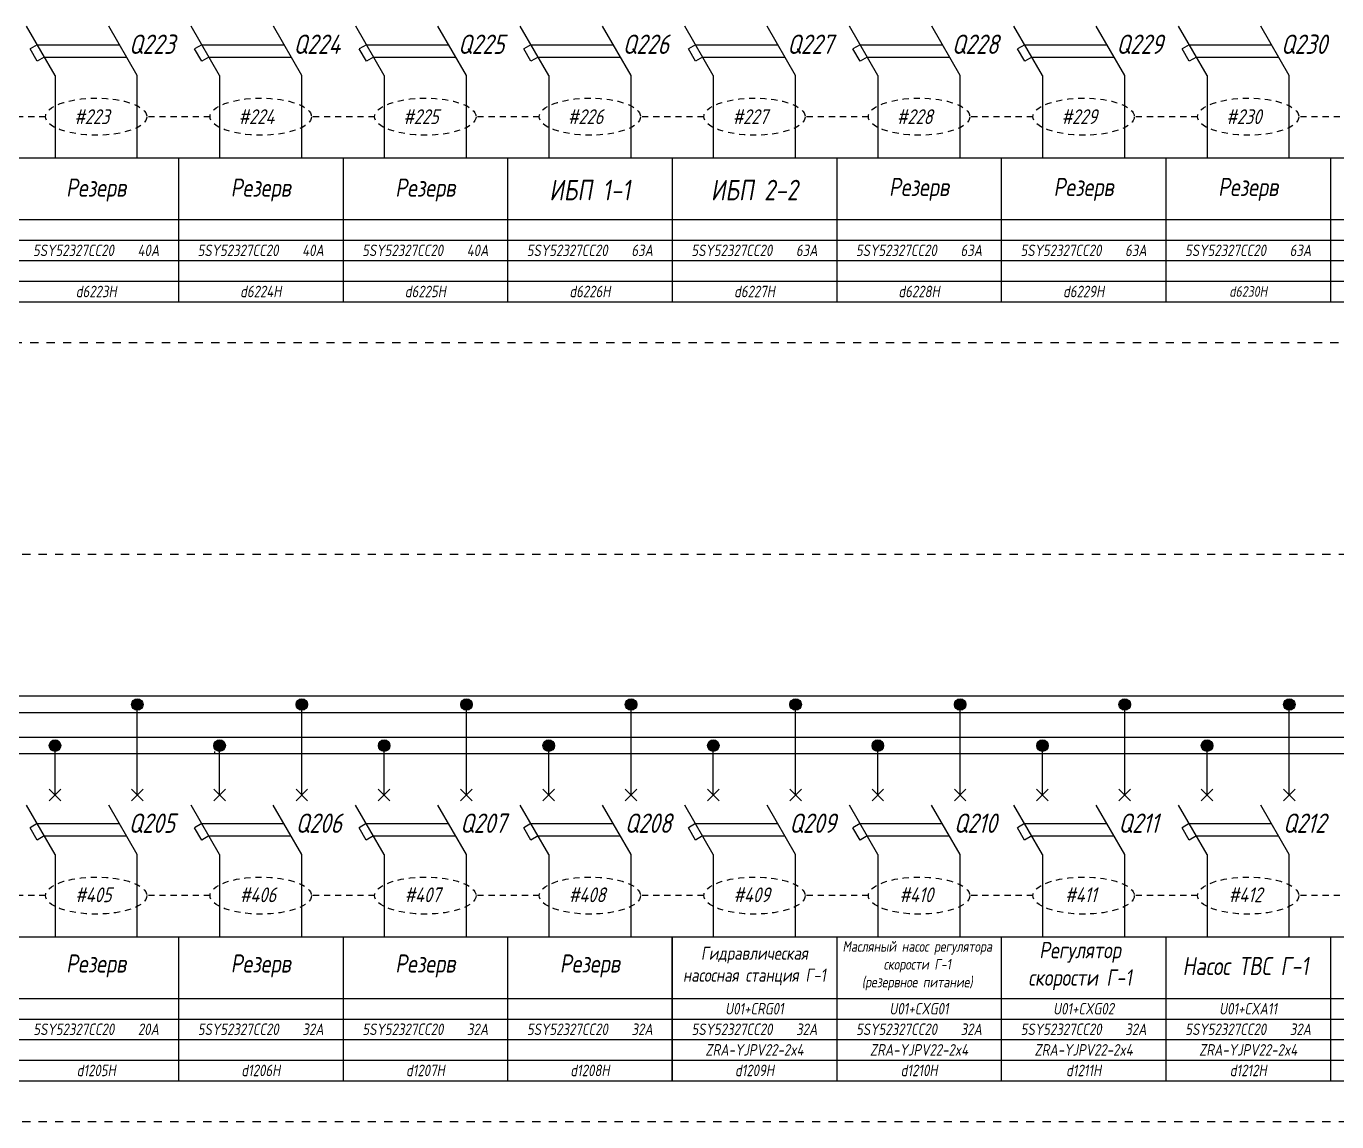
# Model space of a CAD drawing. Header units: millimetres. Extents: x 2704 to 4357, y 2919 to 4427.
# Drawn here: x 3487.6 to 3646.8, y 4065.4 to 4198.6 of the extents above; entities that cross this region are included whole.
import ezdxf
from ezdxf.enums import TextEntityAlignment as Align

# ---------------------------------------------------------------- set-up
doc = ezdxf.new("R2010")
doc.units = ezdxf.units.MM
doc.linetypes.add('JIS_02_0.7', pattern=[1.35, 0.75, -0.6])
doc.linetypes.add('JIS_02_1.0', pattern=[2, 1, -1])
doc.styles.add('eskdw', font='', dxfattribs={"oblique": 10})
doc.styles.get("Standard").update_dxf_attribs({"font": '', "oblique": 10, "height": 2.5})
doc.styles.add('Гост', font='', dxfattribs={"oblique": 10, "height": 1.4})
doc.styles.get('eskdw').set_extended_font_data('GOST type A')
doc.styles.get('Standard').set_extended_font_data('GOST type A')
doc.styles.get('Гост').set_extended_font_data('GOST type A')

msp = doc.modelspace()

# ---------------------------------------------------------------- hatches: boundary and pattern name
for points in [[(3501.76, 4116.11, 1), (3500.36, 4116.11, 1)], [(3521.76, 4116.11, 1), (3520.36, 4116.11, 1)], [(3521.76, 4116.11, 1), (3520.36, 4116.11, 1)], [(3541.76, 4116.11, 1), (3540.36, 4116.11, 1)], [(3561.76, 4116.11, 1), (3560.36, 4116.11, 1)], [(3581.76, 4116.11, 1), (3580.36, 4116.11, 1)], [(3601.76, 4116.11, 1), (3600.36, 4116.11, 1)], [(3621.76, 4116.11, 1), (3620.36, 4116.11, 1)], [(3641.76, 4116.11, 1), (3640.36, 4116.11, 1)], [(3491.76, 4111.11, 1), (3490.36, 4111.11, 1)], [(3491.76, 4111.11, 1), (3490.36, 4111.11, 1)], [(3511.76, 4111.11, 1), (3510.36, 4111.11, 1)], [(3511.76, 4111.11, 1), (3510.36, 4111.11, 1)], [(3531.76, 4111.11, 1), (3530.36, 4111.11, 1)], [(3551.76, 4111.11, 1), (3550.36, 4111.11, 1)], [(3571.76, 4111.11, 1), (3570.36, 4111.11, 1)], [(3571.76, 4111.11, 1), (3570.36, 4111.11, 1)], [(3591.76, 4111.11, 1), (3590.36, 4111.11, 1)], [(3591.76, 4111.11, 1), (3590.36, 4111.11, 1)], [(3611.76, 4111.11, 1), (3610.36, 4111.11, 1)], [(3611.76, 4111.11, 1), (3610.36, 4111.11, 1)], [(3631.76, 4111.11, 1), (3630.36, 4111.11, 1)], [(3631.76, 4111.11, 1), (3630.36, 4111.11, 1)]]:
    msp.add_hatch(color=256).paths.add_polyline_path(points)

# ---------------------------------------------------------------- linework, layer by layer
for p, q in [((3491.06, 4192.57), (3487.6, 4198.57)), ((3501.06, 4192.57), (3497.6, 4198.57)), ((3511.06, 4192.57), (3507.6, 4198.57)), ((3521.06, 4192.57), (3517.6, 4198.57)), ((3531.06, 4192.57), (3527.6, 4198.57)), ((3541.06, 4192.57), (3537.6, 4198.57)), ((3551.06, 4192.57), (3547.6, 4198.57)), ((3561.06, 4192.57), (3557.6, 4198.57)), ((3571.06, 4192.57), (3567.6, 4198.57)), ((3581.06, 4192.57), (3577.6, 4198.57)), ((3591.06, 4192.57), (3587.6, 4198.57)), ((3601.06, 4192.57), (3597.6, 4198.57)), ((3611.06, 4192.57), (3607.6, 4198.57)), ((3621.06, 4192.57), (3617.6, 4198.57)), ((3631.06, 4192.57), (3627.6, 4198.57)), ((3641.06, 4192.57), (3637.6, 4198.57)), ((3498.46, 4197.07), (3498.46, 4197.07)), ((3518.46, 4197.07), (3518.46, 4197.07)), ((3538.46, 4197.07), (3538.46, 4197.07)), ((3558.46, 4197.07), (3558.46, 4197.07)), ((3578.46, 4197.07), (3578.46, 4197.07)), ((3598.46, 4197.07), (3598.46, 4197.07)), ((3618.46, 4197.07), (3618.46, 4197.07)), ((3638.46, 4197.07), (3638.46, 4197.07)), ((3488.9, 4196.32), (3488.03, 4195.82)), ((3488.9, 4194.32), (3488.03, 4195.82)), ((3488.9, 4196.32), (3498.9, 4196.32)), ((3508.9, 4196.32), (3508.03, 4195.82)), ((3508.9, 4194.32), (3508.03, 4195.82)), ((3508.9, 4196.32), (3518.9, 4196.32)), ((3528.9, 4196.32), (3528.03, 4195.82)), ((3528.9, 4194.32), (3528.03, 4195.82)), ((3528.9, 4196.32), (3538.9, 4196.32)), ((3548.9, 4196.32), (3548.03, 4195.82)), ((3548.9, 4194.32), (3548.03, 4195.82)), ((3548.9, 4196.32), (3558.9, 4196.32)), ((3568.9, 4196.32), (3568.03, 4195.82)), ((3568.9, 4194.32), (3568.03, 4195.82)), ((3568.9, 4196.32), (3578.9, 4196.32)), ((3588.9, 4196.32), (3588.03, 4195.82)), ((3588.9, 4194.32), (3588.03, 4195.82)), ((3588.9, 4196.32), (3598.9, 4196.32)), ((3608.9, 4196.32), (3608.03, 4195.82)), ((3608.9, 4194.32), (3608.03, 4195.82)), ((3608.9, 4196.32), (3618.9, 4196.32)), ((3628.9, 4196.32), (3628.03, 4195.82)), ((3628.9, 4194.32), (3628.03, 4195.82)), ((3628.9, 4196.32), (3638.9, 4196.32)), ((3489.76, 4194.82), (3488.9, 4194.32)), ((3489.76, 4194.82), (3499.76, 4194.82)), ((3509.76, 4194.82), (3508.9, 4194.32)), ((3509.76, 4194.82), (3519.76, 4194.82)), ((3529.76, 4194.82), (3528.9, 4194.32)), ((3529.76, 4194.82), (3539.76, 4194.82)), ((3549.76, 4194.82), (3548.9, 4194.32)), ((3549.76, 4194.82), (3559.76, 4194.82)), ((3569.76, 4194.82), (3568.9, 4194.32)), ((3569.76, 4194.82), (3579.76, 4194.82)), ((3589.76, 4194.82), (3588.9, 4194.32)), ((3589.76, 4194.82), (3599.76, 4194.82)), ((3609.76, 4194.82), (3608.9, 4194.32)), ((3609.76, 4194.82), (3619.76, 4194.82)), ((3629.76, 4194.82), (3628.9, 4194.32)), ((3629.76, 4194.82), (3639.76, 4194.82)), ((3491.06, 4192.57), (3491.06, 4187.57)), ((3501.06, 4187.57), (3501.06, 4192.57)), ((3511.06, 4192.57), (3511.06, 4187.57)), ((3521.06, 4187.57), (3521.06, 4192.57)), ((3531.06, 4192.57), (3531.06, 4187.57)), ((3541.06, 4187.57), (3541.06, 4192.57)), ((3551.06, 4192.57), (3551.06, 4187.57)), ((3561.06, 4187.57), (3561.06, 4192.57)), ((3571.06, 4192.57), (3571.06, 4187.57)), ((3581.06, 4187.57), (3581.06, 4192.57)), ((3591.06, 4192.57), (3591.06, 4187.57)), ((3601.06, 4187.57), (3601.06, 4192.57)), ((3611.06, 4192.57), (3611.06, 4187.57)), ((3621.06, 4187.57), (3621.06, 4192.57)), ((3631.06, 4192.57), (3631.06, 4187.57)), ((3641.06, 4187.57), (3641.06, 4192.57)), ((3491.06, 4187.57), (3491.06, 4182.57)), ((3501.06, 4182.57), (3501.06, 4187.57)), ((3511.06, 4187.57), (3511.06, 4182.57)), ((3521.06, 4182.57), (3521.06, 4187.57)), ((3531.06, 4187.57), (3531.06, 4182.57)), ((3541.06, 4182.57), (3541.06, 4187.57)), ((3551.06, 4187.57), (3551.06, 4182.57)), ((3561.06, 4182.57), (3561.06, 4187.57)), ((3571.06, 4187.57), (3571.06, 4182.57)), ((3581.06, 4182.57), (3581.06, 4187.57)), ((3591.06, 4187.57), (3591.06, 4182.57)), ((3601.06, 4182.57), (3601.06, 4187.57)), ((3611.06, 4187.57), (3611.06, 4182.57)), ((3621.06, 4182.57), (3621.06, 4187.57)), ((3631.06, 4187.57), (3631.06, 4182.57)), ((3641.06, 4182.57), (3641.06, 4187.57)), ((3806.06, 4117.11), (3316.07, 4117.11)), ((3501.06, 4110.11), (3501.06, 4116.11)), ((3501.06, 4110.11), (3501.06, 4116.11)), ((3501.06, 4110.11), (3501.06, 4116.11)), ((3521.06, 4110.11), (3521.06, 4116.11)), ((3521.06, 4110.11), (3521.06, 4116.11)), ((3521.06, 4110.11), (3521.06, 4116.11)), ((3541.06, 4110.11), (3541.06, 4116.11)), ((3541.06, 4110.11), (3541.06, 4116.11)), ((3541.06, 4110.11), (3541.06, 4116.11)), ((3541.06, 4110.11), (3541.06, 4116.11)), ((3561.06, 4110.11), (3561.06, 4116.11)), ((3561.06, 4110.11), (3561.06, 4116.11)), ((3561.06, 4110.11), (3561.06, 4116.11)), ((3581.06, 4110.11), (3581.06, 4116.11)), ((3581.06, 4110.11), (3581.06, 4116.11)), ((3581.06, 4110.11), (3581.06, 4116.11)), ((3601.06, 4110.11), (3601.06, 4116.11)), ((3601.06, 4110.11), (3601.06, 4116.11)), ((3601.06, 4110.11), (3601.06, 4116.11)), ((3621.06, 4110.11), (3621.06, 4116.11)), ((3621.06, 4110.11), (3621.06, 4116.11)), ((3621.06, 4110.11), (3621.06, 4116.11)), ((3641.06, 4110.11), (3641.06, 4116.11)), ((3641.06, 4110.11), (3641.06, 4116.11)), ((3641.06, 4110.11), (3641.06, 4116.11)), ((3806.06, 4115.11), (3316.07, 4115.11)), ((3806.06, 4112.11), (3316.07, 4112.11)), ((3491.06, 4110.11), (3491.06, 4111.11)), ((3491.06, 4110.11), (3491.06, 4111.11)), ((3511.06, 4110.11), (3511.06, 4111.11)), ((3511.06, 4110.11), (3511.06, 4111.11)), ((3531.06, 4110.11), (3531.06, 4111.11)), ((3531.06, 4110.11), (3531.06, 4111.11)), ((3551.06, 4110.11), (3551.06, 4111.11)), ((3551.06, 4110.11), (3551.06, 4111.11)), ((3571.06, 4105.11), (3571.06, 4111.11)), ((3591.06, 4105.11), (3591.06, 4111.11)), ((3611.06, 4105.11), (3611.06, 4111.11)), ((3631.06, 4105.11), (3631.06, 4111.11)), ((3801.06, 4110.11), (3316.07, 4110.11)), ((3491.06, 4105.11), (3491.06, 4110.11)), ((3501.06, 4105.11), (3501.06, 4110.11)), ((3501.06, 4105.11), (3501.06, 4110.11)), ((3510.47, 4110.11), (3510.47, 4110.41)), ((3511.06, 4105.11), (3511.06, 4110.11)), ((3521.06, 4105.11), (3521.06, 4110.11)), ((3521.06, 4105.11), (3521.06, 4110.11)), ((3531.06, 4105.11), (3531.06, 4110.11)), ((3541.06, 4105.11), (3541.06, 4110.11)), ((3541.06, 4105.11), (3541.06, 4110.11)), ((3541.06, 4105.11), (3541.06, 4110.11)), ((3541.06, 4105.11), (3541.06, 4110.11)), ((3551.06, 4105.11), (3551.06, 4110.11)), ((3551.06, 4105.11), (3551.06, 4110.11)), ((3561.06, 4105.11), (3561.06, 4110.11)), ((3561.06, 4105.11), (3561.06, 4110.11)), ((3581.06, 4105.11), (3581.06, 4110.11)), ((3581.06, 4105.11), (3581.06, 4110.11)), ((3601.06, 4105.11), (3601.06, 4110.11)), ((3601.06, 4105.11), (3601.06, 4110.11)), ((3621.06, 4105.11), (3621.06, 4110.11)), ((3621.06, 4105.11), (3621.06, 4110.11)), ((3641.06, 4105.11), (3641.06, 4110.11)), ((3641.06, 4105.11), (3641.06, 4110.11)), ((3490.35, 4104.4), (3491.76, 4105.82)), ((3491.76, 4104.4), (3490.35, 4105.82)), ((3500.35, 4104.4), (3501.76, 4105.82)), ((3501.76, 4104.4), (3500.35, 4105.82)), ((3510.35, 4104.4), (3511.76, 4105.82)), ((3511.76, 4104.4), (3510.35, 4105.82)), ((3520.35, 4104.4), (3521.76, 4105.82)), ((3521.76, 4104.4), (3520.35, 4105.82)), ((3530.35, 4104.4), (3531.76, 4105.82)), ((3531.76, 4104.4), (3530.35, 4105.82)), ((3540.35, 4104.4), (3541.76, 4105.82)), ((3541.76, 4104.4), (3540.35, 4105.82)), ((3540.35, 4104.4), (3541.76, 4105.82)), ((3541.76, 4104.4), (3540.35, 4105.82)), ((3550.35, 4104.4), (3551.76, 4105.82)), ((3551.76, 4104.4), (3550.35, 4105.82)), ((3550.35, 4104.4), (3551.76, 4105.82)), ((3551.76, 4104.4), (3550.35, 4105.82)), ((3560.35, 4104.4), (3561.76, 4105.82)), ((3561.76, 4104.4), (3560.35, 4105.82)), ((3570.35, 4104.4), (3571.76, 4105.82)), ((3571.76, 4104.4), (3570.35, 4105.82)), ((3580.35, 4104.4), (3581.76, 4105.82)), ((3581.76, 4104.4), (3580.35, 4105.82)), ((3590.35, 4104.4), (3591.76, 4105.82)), ((3591.76, 4104.4), (3590.35, 4105.82)), ((3600.35, 4104.4), (3601.76, 4105.82)), ((3601.76, 4104.4), (3600.35, 4105.82)), ((3610.35, 4104.4), (3611.76, 4105.82)), ((3611.76, 4104.4), (3610.35, 4105.82)), ((3620.35, 4104.4), (3621.76, 4105.82)), ((3621.76, 4104.4), (3620.35, 4105.82)), ((3630.35, 4104.4), (3631.76, 4105.82)), ((3631.76, 4104.4), (3630.35, 4105.82)), ((3640.35, 4104.4), (3641.76, 4105.82)), ((3641.76, 4104.4), (3640.35, 4105.82)), ((3491.06, 4097.87), (3487.59, 4103.87)), ((3501.06, 4097.87), (3497.59, 4103.87)), ((3511.06, 4097.87), (3507.59, 4103.87)), ((3521.06, 4097.87), (3517.59, 4103.87)), ((3531.06, 4097.87), (3527.59, 4103.87)), ((3541.06, 4097.87), (3537.59, 4103.87)), ((3541.06, 4097.87), (3537.59, 4103.87)), ((3551.06, 4097.87), (3547.59, 4103.87)), ((3551.06, 4097.87), (3547.59, 4103.87)), ((3561.06, 4097.87), (3557.59, 4103.87)), ((3571.06, 4097.87), (3567.59, 4103.87)), ((3581.06, 4097.87), (3577.59, 4103.87)), ((3591.06, 4097.87), (3587.59, 4103.87)), ((3601.06, 4097.87), (3597.59, 4103.87)), ((3611.06, 4097.87), (3607.59, 4103.87)), ((3621.06, 4097.87), (3617.59, 4103.87)), ((3631.06, 4097.87), (3627.59, 4103.87)), ((3641.06, 4097.87), (3637.59, 4103.87)), ((3488.89, 4101.62), (3488.03, 4101.12)), ((3488.89, 4101.62), (3498.89, 4101.62)), ((3498.46, 4102.37), (3498.46, 4102.37)), ((3508.89, 4101.62), (3508.03, 4101.12)), ((3508.89, 4101.62), (3518.89, 4101.62)), ((3518.46, 4102.37), (3518.46, 4102.37)), ((3528.89, 4101.62), (3528.03, 4101.12)), ((3528.89, 4101.62), (3538.89, 4101.62)), ((3538.46, 4102.37), (3538.46, 4102.37)), ((3538.46, 4102.37), (3538.46, 4102.37)), ((3548.89, 4101.62), (3548.03, 4101.12)), ((3548.89, 4101.62), (3548.03, 4101.12)), ((3548.89, 4101.62), (3558.89, 4101.62)), ((3548.89, 4101.62), (3558.89, 4101.62)), ((3558.46, 4102.37), (3558.46, 4102.37)), ((3568.89, 4101.62), (3568.03, 4101.12)), ((3568.89, 4101.62), (3578.89, 4101.62)), ((3578.46, 4102.37), (3578.46, 4102.37)), ((3588.89, 4101.62), (3588.03, 4101.12)), ((3588.89, 4101.62), (3598.89, 4101.62)), ((3598.46, 4102.37), (3598.46, 4102.37)), ((3608.89, 4101.62), (3608.03, 4101.12)), ((3608.89, 4101.62), (3618.89, 4101.62)), ((3618.46, 4102.37), (3618.46, 4102.37)), ((3628.89, 4101.62), (3628.03, 4101.12)), ((3628.89, 4101.62), (3638.89, 4101.62)), ((3638.46, 4102.37), (3638.46, 4102.37)), ((3488.89, 4099.62), (3488.03, 4101.12)), ((3489.76, 4100.12), (3488.89, 4099.62)), ((3489.76, 4100.12), (3499.76, 4100.12)), ((3508.89, 4099.62), (3508.03, 4101.12)), ((3509.76, 4100.12), (3508.89, 4099.62)), ((3509.76, 4100.12), (3519.76, 4100.12)), ((3528.89, 4099.62), (3528.03, 4101.12)), ((3529.76, 4100.12), (3528.89, 4099.62)), ((3529.76, 4100.12), (3539.76, 4100.12)), ((3548.89, 4099.62), (3548.03, 4101.12)), ((3548.89, 4099.62), (3548.03, 4101.12)), ((3549.76, 4100.12), (3548.89, 4099.62)), ((3549.76, 4100.12), (3548.89, 4099.62)), ((3549.76, 4100.12), (3559.76, 4100.12)), ((3549.76, 4100.12), (3559.76, 4100.12)), ((3568.89, 4099.62), (3568.03, 4101.12)), ((3569.76, 4100.12), (3568.89, 4099.62)), ((3569.76, 4100.12), (3579.76, 4100.12)), ((3588.89, 4099.62), (3588.03, 4101.12)), ((3589.76, 4100.12), (3588.89, 4099.62)), ((3589.76, 4100.12), (3599.76, 4100.12)), ((3608.89, 4099.62), (3608.03, 4101.12)), ((3609.76, 4100.12), (3608.89, 4099.62)), ((3609.76, 4100.12), (3619.76, 4100.12)), ((3628.89, 4099.62), (3628.03, 4101.12)), ((3629.76, 4100.12), (3628.89, 4099.62)), ((3629.76, 4100.12), (3639.76, 4100.12)), ((3491.06, 4097.87), (3491.06, 4092.87)), ((3501.06, 4092.87), (3501.06, 4097.87)), ((3511.06, 4097.87), (3511.06, 4092.87)), ((3521.06, 4092.87), (3521.06, 4097.87)), ((3531.06, 4097.87), (3531.06, 4092.87)), ((3541.06, 4092.87), (3541.06, 4097.87)), ((3541.06, 4092.87), (3541.06, 4097.87)), ((3551.06, 4097.87), (3551.06, 4092.87)), ((3551.06, 4097.87), (3551.06, 4092.87)), ((3561.06, 4092.87), (3561.06, 4097.87)), ((3571.06, 4097.87), (3571.06, 4092.87)), ((3581.06, 4092.87), (3581.06, 4097.87)), ((3591.06, 4097.87), (3591.06, 4092.87)), ((3601.06, 4092.87), (3601.06, 4097.87)), ((3611.06, 4097.87), (3611.06, 4092.87)), ((3621.06, 4092.87), (3621.06, 4097.87)), ((3631.06, 4097.87), (3631.06, 4092.87)), ((3641.06, 4092.87), (3641.06, 4097.87)), ((3491.06, 4092.87), (3491.06, 4087.87)), ((3501.06, 4087.87), (3501.06, 4092.87)), ((3511.06, 4092.87), (3511.06, 4087.87)), ((3521.06, 4087.87), (3521.06, 4092.87)), ((3531.06, 4092.87), (3531.06, 4087.87)), ((3541.06, 4087.87), (3541.06, 4092.87)), ((3541.06, 4087.87), (3541.06, 4092.87)), ((3551.06, 4092.87), (3551.06, 4087.87)), ((3551.06, 4092.87), (3551.06, 4087.87)), ((3561.06, 4087.87), (3561.06, 4092.87)), ((3571.06, 4092.87), (3571.06, 4087.87)), ((3581.06, 4087.87), (3581.06, 4092.87)), ((3591.06, 4092.87), (3591.06, 4087.87)), ((3601.06, 4087.87), (3601.06, 4092.87)), ((3611.06, 4092.87), (3611.06, 4087.87)), ((3621.06, 4087.87), (3621.06, 4092.87)), ((3631.06, 4092.87), (3631.06, 4087.87)), ((3641.06, 4087.87), (3641.06, 4092.87))]:
    msp.add_line(p, q)
at = {"linetype": 'JIS_02_0.7', "lineweight": 13}
for p, q in [((3489.9, 4187.57), (3482.22, 4187.57)), ((3509.9, 4187.57), (3502.22, 4187.57)), ((3529.9, 4187.57), (3522.22, 4187.57)), ((3549.9, 4187.57), (3542.22, 4187.57)), ((3569.9, 4187.57), (3562.22, 4187.57)), ((3589.9, 4187.57), (3582.22, 4187.57)), ((3609.9, 4187.57), (3602.22, 4187.57)), ((3629.9, 4187.57), (3622.22, 4187.57)), ((3649.9, 4187.57), (3642.22, 4187.57)), ((3489.9, 4092.87), (3482.22, 4092.87)), ((3509.9, 4092.87), (3502.22, 4092.87)), ((3529.9, 4092.87), (3522.22, 4092.87)), ((3549.9, 4092.87), (3542.22, 4092.87)), ((3549.9, 4092.87), (3542.22, 4092.87)), ((3569.9, 4092.87), (3562.22, 4092.87)), ((3589.9, 4092.87), (3582.22, 4092.87)), ((3609.9, 4092.87), (3602.22, 4092.87)), ((3629.9, 4092.87), (3622.22, 4092.87)), ((3649.9, 4092.87), (3642.22, 4092.87))]:
    msp.add_line(p, q, dxfattribs=at)
at = {"lineweight": 9}
for p, q in [((3366.06, 4182.57), (3866.06, 4182.57)), ((3506.06, 4182.57), (3506.06, 4165.07)), ((3526.06, 4182.57), (3526.06, 4165.07)), ((3546.06, 4182.57), (3546.06, 4165.07)), ((3566.06, 4182.57), (3566.06, 4165.07)), ((3586.06, 4182.57), (3586.06, 4165.07)), ((3606.06, 4182.57), (3606.06, 4165.07)), ((3626.06, 4182.57), (3626.06, 4165.07)), ((3646.06, 4182.57), (3646.06, 4165.07)), ((3366.06, 4175.07), (3866.06, 4175.07)), ((3366.06, 4172.57), (3866.06, 4172.57)), ((3366.06, 4170.07), (3866.06, 4170.07)), ((3366.06, 4167.57), (3866.06, 4167.57)), ((3366.06, 4165.07), (3866.06, 4165.07)), ((3408.5, 4087.87), (3806.06, 4087.87)), ((3506.06, 4087.87), (3506.06, 4070.37)), ((3526.06, 4087.87), (3526.06, 4070.37)), ((3546.06, 4087.87), (3546.06, 4070.37)), ((3546.06, 4087.87), (3546.06, 4070.37)), ((3566.06, 4070.37), (3566.06, 4087.87)), ((3566.06, 4087.87), (3566.06, 4070.37)), ((3566.06, 4087.87), (3566.06, 4070.37)), ((3586.06, 4087.87), (3586.06, 4070.37)), ((3606.06, 4087.87), (3606.06, 4070.37)), ((3626.06, 4087.87), (3626.06, 4070.37)), ((3646.06, 4087.87), (3646.06, 4070.37)), ((3408.5, 4080.37), (3806.06, 4080.37)), ((3408.5, 4077.87), (3806.06, 4077.87)), ((3408.5, 4075.37), (3806.06, 4075.37)), ((3408.5, 4072.87), (3806.06, 4072.87)), ((3408.5, 4070.37), (3806.06, 4070.37))]:
    msp.add_line(p, q, dxfattribs=at)
at = {"linetype": 'JIS_02_1.0', "lineweight": 15}
for p, q in [((3871.04, 4160.07), (2741.39, 4160.07)), ((3806.06, 4134.33), (2808.86, 4134.33)), ((3826.06, 4065.37), (2788.86, 4065.37))]:
    msp.add_line(p, q, dxfattribs=at)
for centre in [(3501.06, 4116.11), (3521.06, 4116.11), (3521.06, 4116.11), (3541.06, 4116.11), (3561.06, 4116.11), (3581.06, 4116.11), (3601.06, 4116.11), (3621.06, 4116.11), (3641.06, 4116.11), (3491.06, 4111.11), (3491.06, 4111.11), (3511.06, 4111.11), (3511.06, 4111.11), (3531.06, 4111.11), (3551.06, 4111.11), (3571.06, 4111.11), (3571.06, 4111.11), (3591.06, 4111.11), (3591.06, 4111.11), (3611.06, 4111.11), (3611.06, 4111.11), (3631.06, 4111.11), (3631.06, 4111.11)]:
    msp.add_circle(centre, 0.7)
at = {"linetype": 'JIS_02_0.7', "lineweight": 13}
for centre in [(3496.06, 4187.57), (3516.06, 4187.57), (3536.06, 4187.57), (3556.06, 4187.57), (3576.06, 4187.57), (3596.06, 4187.57), (3616.06, 4187.57), (3636.06, 4187.57), (3496.06, 4092.87), (3516.06, 4092.87), (3536.06, 4092.87), (3556.06, 4092.87), (3556.06, 4092.87), (3576.06, 4092.87), (3596.06, 4092.87), (3616.06, 4092.87), (3636.06, 4092.87)]:
    msp.add_ellipse(centre, major_axis=(6.16, 0), ratio=0.365853, dxfattribs=at)

# ---------------------------------------------------------------- texts
at = {"style": 'eskdw', "oblique": 15}
for s, p in [('Q223', (3500.03, 4195.2)), ('Q224', (3520.03, 4195.2)), ('Q225', (3540.03, 4195.2)), ('Q226', (3560.03, 4195.2)), ('Q227', (3580.03, 4195.2)), ('Q228', (3600.03, 4195.2)), ('Q229', (3620.03, 4195.2)), ('Q230', (3640.03, 4195.2)), ('Q205', (3499.99, 4100.5)), ('Q206', (3520.28, 4100.5)), ('Q207', (3540.28, 4100.5)), ('Q208', (3560.28, 4100.5)), ('Q209', (3580.28, 4100.5)), ('Q210', (3600.28, 4100.5)), ('Q211', (3620.28, 4100.5)), ('Q212', (3640.28, 4100.5))]:
    msp.add_text(s, height=2.355, dxfattribs=at).set_placement(p)
at = {"lineweight": 9, "style": 'eskdw', "oblique": 15}
for s, p in [('#223', (3495.51, 4187.57)), ('#224', (3515.51, 4187.57)), ('#225', (3535.51, 4187.57)), ('#226', (3555.51, 4187.57)), ('#227', (3575.51, 4187.57)), ('#228', (3595.51, 4187.57)), ('#229', (3615.51, 4187.57)), ('#230', (3635.51, 4187.57)), ('#405', (3495.7, 4092.97)), ('#406', (3515.7, 4092.97)), ('#407', (3535.7, 4092.97)), ('#408', (3555.7, 4092.97)), ('#409', (3575.7, 4092.97)), ('#410', (3595.7, 4092.97)), ('#411', (3615.7, 4092.97)), ('#412', (3635.7, 4092.97))]:
    msp.add_text(s, height=1.8, dxfattribs=at).set_placement(p, align=Align.MIDDLE_CENTER)
at = {"lineweight": 9, "attachment_point": 5, "style": 'Гост'}
for s, width, insert, char_height in [('Резерв', 20, (3496.06, 4178.65), 2.2), ('Резерв', 20, (3516.06, 4178.65), 2.2), ('Резерв', 20, (3536.06, 4178.65), 2.2), ('ИБП 1-1', 20, (3556.06, 4178.65), 2.5), ('ИБП 2-2', 20, (3576.06, 4178.65), 2.5), ('Резерв', 20, (3596.06, 4178.73), 2.2), ('Резерв', 20, (3616.06, 4178.73), 2.2), ('Резерв', 20, (3636.06, 4178.73), 2.2), ('Резерв', 20, (3496.06, 4084.32), 2.2), ('Резерв', 20, (3516.06, 4084.32), 2.2), ('Резерв', 20, (3536.06, 4084.32), 2.2), ('Резерв', 20, (3556.06, 4084.32), 2.2), ('Гидравлическая\\Pнасосная станция Г-1', 22.0806, (3576.06, 4084.32), 1.6)]:
    msp.add_mtext_dynamic_manual_height_columns(s, width=width, gutter_width=6, heights=[0], dxfattribs=dict(at, insert=insert, char_height=char_height))
at = {"lineweight": 9, "width": 20, "attachment_point": 5}
for s, insert, char_height in [('{\\fGOST 2.304 type A|b0|i0|c204|p34;5SY52327CC20    40А}', (3496.06, 4171.32), 1.4), ('{\\fGOST 2.304 type A|b0|i0|c204|p34;5SY52327CC20    40А}', (3516.06, 4171.32), 1.4), ('{\\fGOST 2.304 type A|b0|i0|c204|p34;5SY52327CC20    40А}', (3536.06, 4171.32), 1.4), ('{\\fGOST 2.304 type A|b0|i0|c204|p34;5SY52327CC20    63А}', (3556.06, 4171.32), 1.4), ('{\\fGOST 2.304 type A|b0|i0|c204|p34;5SY52327CC20    63А}', (3576.06, 4171.32), 1.4), ('{\\fGOST 2.304 type A|b0|i0|c204|p34;5SY52327CC20    63А}', (3596.06, 4171.32), 1.4), ('{\\fGOST 2.304 type A|b0|i0|c204|p34;5SY52327CC20    63А}', (3616.06, 4171.32), 1.4), ('{\\fGOST 2.304 type A|b0|i0|c204|p34;5SY52327CC20    63А}', (3636.06, 4171.32), 1.4), ('{\\fGOST 2.304 type A|b0|i0|c204|p34;d6223H}', (3496.06, 4166.32), 1.4), ('{\\fGOST 2.304 type A|b0|i0|c204|p34;d6224H}', (3516.06, 4166.32), 1.4), ('{\\fGOST 2.304 type A|b0|i0|c204|p34;d6225H}', (3536.06, 4166.32), 1.4), ('{\\fGOST 2.304 type A|b0|i0|c204|p34;d6226H}', (3556.06, 4166.32), 1.4), ('{\\fGOST 2.304 type A|b0|i0|c204|p34;d6227H}', (3576.06, 4166.32), 1.4), ('{\\fGOST 2.304 type A|b0|i0|c204|p34;d6228H}', (3596.06, 4166.32), 1.4), ('{\\fGOST 2.304 type A|b0|i0|c204|p34;d6229H}', (3616.06, 4166.32), 1.4), ('{\\fGOST 2.304 type A|b0|i0|c204|p34;d6230H}', (3636.06, 4166.32), 1.3), ('{\\fGOST 2.304 type A|b0|i0|c0|p34;U01+CRG01}', (3576.06, 4079.12), 1.4), ('{\\fGOST 2.304 type A|b0|i0|c0|p34;U01+CXG01}', (3596.06, 4079.12), 1.4), ('{\\fGOST 2.304 type A|b0|i0|c0|p34;U01+CXG02}', (3616.06, 4079.12), 1.4), ('{\\fGOST 2.304 type A|b0|i0|c0|p34;U01+CXA11}', (3636.06, 4079.12), 1.4), ('{\\fGOST 2.304 type A|b0|i0|c204|p34;5SY52327CC20    32А}', (3536.06, 4076.62), 1.4), ('{\\fGOST 2.304 type A|b0|i0|c204|p34;5SY52327CC20    32А}', (3556.06, 4076.62), 1.4), ('{\\fGOST 2.304 type A|b0|i0|c204|p34;5SY52327CC20    32А}', (3576.06, 4076.62), 1.4), ('{\\fGOST 2.304 type A|b0|i0|c204|p34;5SY52327CC20    32А}', (3596.06, 4076.62), 1.4), ('{\\fGOST 2.304 type A|b0|i0|c204|p34;5SY52327CC20    32А}', (3616.06, 4076.62), 1.4), ('{\\fGOST 2.304 type A|b0|i0|c204|p34;5SY52327CC20    32А}', (3636.06, 4076.62), 1.4), ('{\\fGOST 2.304 type A|b0|i0|c204|p34;ZRA-YJPV22-2x4}', (3576.06, 4074.12), 1.4), ('{\\fGOST 2.304 type A|b0|i0|c204|p34;ZRA-YJPV22-2x4}', (3596.06, 4074.12), 1.4), ('{\\fGOST 2.304 type A|b0|i0|c204|p34;ZRA-YJPV22-2x4}', (3616.06, 4074.12), 1.4), ('{\\fGOST 2.304 type A|b0|i0|c204|p34;ZRA-YJPV22-2x4}', (3636.06, 4074.12), 1.4), ('{\\fGOST 2.304 type A|b0|i0|c204|p34;d1206H}', (3516.06, 4071.62), 1.4), ('{\\fGOST 2.304 type A|b0|i0|c204|p34;d1207H}', (3536.06, 4071.62), 1.4), ('{\\fGOST 2.304 type A|b0|i0|c204|p34;d1208H}', (3556.06, 4071.62), 1.4), ('{\\fGOST 2.304 type A|b0|i0|c204|p34;d1209H}', (3576.06, 4071.62), 1.4), ('{\\fGOST 2.304 type A|b0|i0|c204|p34;d1210H}', (3596.06, 4071.62), 1.4), ('{\\fGOST 2.304 type A|b0|i0|c204|p34;d1211H}', (3616.06, 4071.62), 1.4), ('{\\fGOST 2.304 type A|b0|i0|c204|p34;d1212H}', (3636.06, 4071.62), 1.4)]:
    msp.add_mtext(s, dxfattribs=dict(at, insert=insert, char_height=char_height))
at = {"lineweight": 9, "attachment_point": 5, "style": 'Гост'}
for s, insert, char_height, width in [('\\pl-0.585;Масляный насос регулятора \\Pскорости Г-1 \\P(резервное питание)', (3596.14, 4084.35), 1.3, 22.2149), ('\\pl-0.9;Регулятор \\Pскорости Г-1 ', (3616.08, 4084.31), 2, 24.5957), ('\\pl-0.99;Насос ТВС Г-1 ', (3636.24, 4084.31), 2.2, 24.5957), ('{\\fGOST 2.304 type A|b0|i0|c204|p34;5SY52327CC20    20А}', (3496.06, 4076.62), 1.4, 20), ('{\\fGOST 2.304 type A|b0|i0|c204|p34;5SY52327CC20    32А}', (3516.06, 4076.62), 1.4, 20), ('{\\fGOST 2.304 type A|b0|i0|c204|p34;d1205H}', (3496.06, 4071.62), 1.4, 20)]:
    msp.add_mtext(s, dxfattribs=dict(at, insert=insert, char_height=char_height, width=width))

doc.saveas('drawing.dxf')
